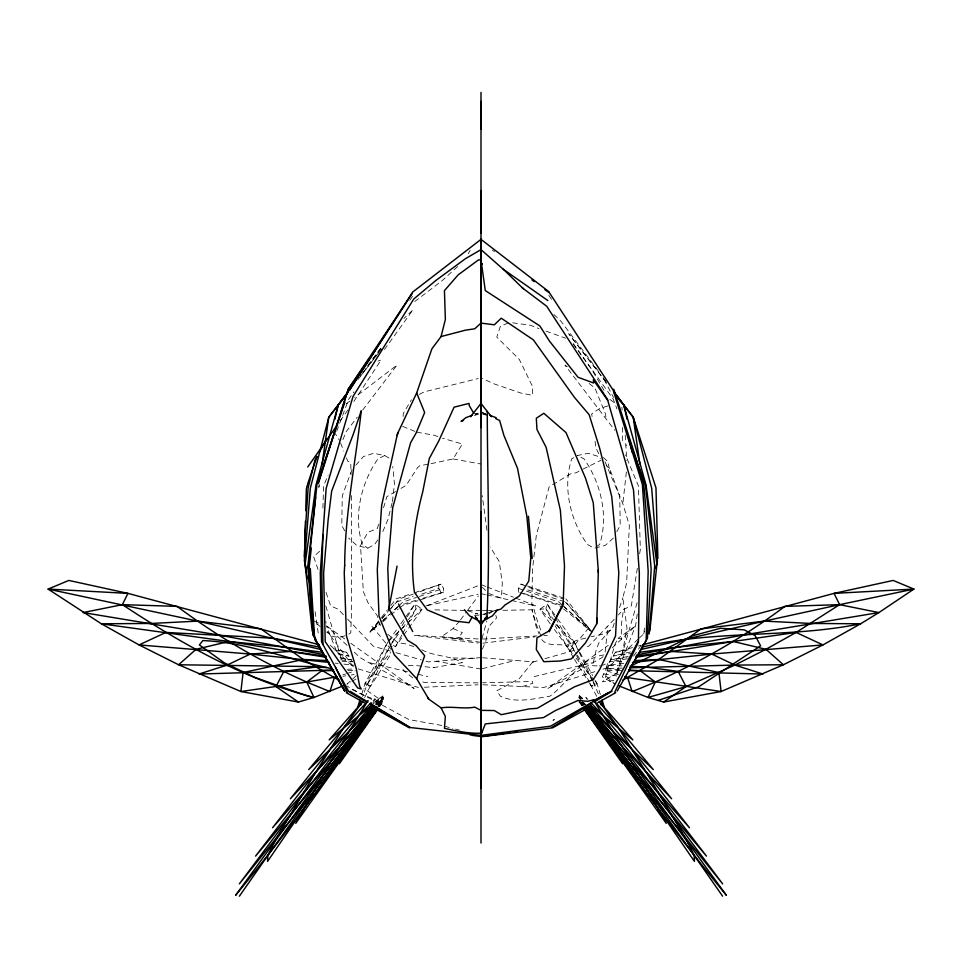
<?xml version="1.0" encoding="UTF-8"?>
<svg xmlns="http://www.w3.org/2000/svg" width="962" height="962" viewBox="0 0 962 962"><rect width="100%" height="100%" fill="white"/><g stroke="black" fill="none" stroke-linecap="round" stroke-linejoin="round"><path stroke-width="0.72" stroke-dasharray="4.81 3.61" d="M322.907 508.14L323.569 485.966L328.114 475.06M403.126 416.462L403.27 413.48L411.411 399.795M613.864 680.399L602.356 681.817L604.785 679.256L615.079 644.059L618.049 638.371L621.163 638.407L621.44 639.213L621.62 623.003L623.484 609.523M622.089 654.328L626.996 628.21L622.835 597.763L626.635 582.912L629.352 525.384L622.835 503.655L604.713 460.99M626.358 472.065L622.835 503.655M392.424 501.623L394.456 483.934L392.761 466.474M637.241 613.984L635.593 625.853L616.149 674.699L637.409 601.731M319.24 484.463L318.819 487.397L319.504 484.499M639.333 637.998L643.65 633.922L644.516 627.994M637.325 568.326L631.325 605.94L623.737 609.259L618.338 614.946M639.634 553.847L640.331 549.506L638.431 485.966L625.444 454.858M625.192 435.04L626.767 460.353M392.075 502.994L387.999 519.324L381.698 534.223M482.07 638.371L486.808 621.079M378.619 524.302L377.381 528.451L367.821 532.395L360.497 545.574L363.371 591.69L367.989 602.693L377.381 615.896L379.449 623.713L381.229 626.106M383.573 507.72L386.868 496.669L395.863 491.39M361.652 694.456L365.103 683.236L387.866 641.979L366.75 685.605L362.554 696.476M643.65 633.922L644.6 631.072M614.261 623.244L612.349 628.907L610.569 630.002L602.344 634.307L591.137 636.796M619.492 607.671L622.835 597.763M351.984 469.564L342.268 495.791L341.775 525.444L345.178 531.733M336.724 431.192L348.701 399.194L353.932 391.919M605.122 651.995L607.804 627.428L607.01 626.887M342.917 439.622L346.332 431.433L357.203 417.207M482.395 649.085L485.762 641.462L488.78 626.563L496.62 617.881L495.803 615.403M364.646 697.582L389.201 647.582L366.75 685.605L370.731 686.086L390.68 654.34M616.822 531.733L620.225 525.444L619.732 495.791L610.016 469.564L606.192 465.223M401.863 634.956L395.466 646.729L389.838 646.248M402.573 633.645L406.842 625.793M407.551 624.482L416.077 608.79L414.862 604.04L399.182 626.07M518.458 592.195L518.458 588.395L520.827 584.126L523.208 584.607M468.193 253.776L470.19 250.276M408.273 665.644L416.738 665.608L433.032 667.724L462.385 662.614C449.362 654.857 433.477 656.842 420.226 648.905M372.787 703.126L376.118 697.426L373.136 700.552M392.123 642.412L398.941 630.904M401.972 625.781L406.517 618.109M407.287 616.834L414.862 604.04L422.09 609.259L395.466 646.729L392.929 645.141M632.539 647.582L615.403 652.26L609.559 661.748L602.296 676.947L615.055 684.186L603.631 673.869L617.52 676.058M431.036 463.684L453.054 458.934L462.385 444.035L442.472 438.191M606.144 668.193L607.804 662.83L602.753 665.319M409.776 300.288L413.191 295.346M377.753 539.922L374.603 544.468L367.809 548.196L356.842 545.49L348.581 538.023M589.682 683.537L591.269 686.086L595.25 685.605L596.897 683.236L595.478 680.663M390.692 645.045L399.146 632.96M402.537 628.126L405.074 624.494M408.453 619.66L416.077 608.79L422.09 609.259L407.106 623.58M633.609 656.108L641.353 645.033M340.163 420.899L347.847 409.968M353.824 401.479L381.192 359.896L378.018 361.135M379.629 706.613L383.056 701.755L379.569 706.505M388.732 640.752L398.316 627.296M378.775 706.625L383.141 700.54L378.679 706.469M384.427 349.531L413.191 309.572L403.944 318.458M358.02 379.569L380.82 348.136M377.994 706.445L383.225 699.338L377.85 706.252M459.632 621.055L453.054 628.547L441.317 636.868L481 642.351M460.521 619.853L466.762 611.507M467.652 610.305L478.33 595.983M367.773 365.536L381.192 347.655M377.994 705.23L383.405 698.099L377.862 704.918M362.638 410.101L397.065 365.043L354.677 397.426M360.57 376.07L381.469 349.038M363.023 372.871L381.361 349.158M378.727 620.959L370.033 632.022L379.99 624.194M381.337 617.64L387.421 609.896M390.897 605.471L396.116 598.833L411.772 593.614M377.789 704.256L383.321 697.246L376.575 705.026M532.768 661.88L519.36 678.559L496.789 690.824L500.408 696.26C515.933 703.487 533.79 698.773 549.939 696.187C568.65 682.599 579.858 657.599 604.954 654.773L601.923 657.635L547.859 688.455L608.273 645.346M569.672 650.985L590.067 626.334M366.75 685.605L365.103 683.236L390.728 652.428M376.334 704.713L382.984 696.789L375.817 704.22M382.203 618.109L388.299 611.159M390.897 608.309L396.116 602.152L413.191 596.464M381.89 618.746L387.578 612.109M355.808 465.223L363.456 456.529L373.677 453.294L384.728 455.531L390.247 458.79M610.569 630.002L598.857 642.869L596.26 649.603L593.169 663.251L591.69 665.644L599.651 666.017M375.24 704.328L382.9 695.947L371.452 705.411L382.648 695.454M378.727 622.065L370.033 632.022L379.834 623.328M389.345 610.209L399.434 598.833L413.347 594.083M378.367 622.534L370.033 632.022L379.99 623.015M614.225 619.287L588.648 646.248L584.415 647.45M381.89 621.596L389.634 614.165M388.937 640.957L399.627 630.735M400.697 629.713L406.048 624.603M638.263 639.021L608.08 667.592L601.875 669.504M457.623 266.606L441.811 280.928L412.758 303.018M612.169 647.967L635.593 625.853L618.049 638.371M383.309 620.165L389.959 614.009M398.015 606.553L390.981 613.059M398.965 605.675L402.753 602.152L416.51 597.402M383.309 621.596L389.478 615.896M398.484 606.337L390.668 613.287M356.289 675.745L346.945 684.186L350.769 682.022M613.419 538.023L605.158 545.49L594.191 548.196L587.397 544.468C570.358 520.49 562.289 487.157 571.753 458.79L576.166 456.18M319.649 551.286L313.612 556.625L318.482 570.719M390.584 615.031L398.328 608.946M399.434 608.08L402.753 605.471L417.929 600.721M346.44 403.715L349.976 401.022M596.368 546.705L599.627 544.468C608.886 516.125 600.877 482.792 583.982 458.79L577.272 455.531L588.323 453.294L598.544 456.529L600.456 458.706M473.28 412.482L476.07 414.345L477.753 413.215L481 412.89M348.905 634.102L350.793 632.828L351.503 611.062L351.358 491.991M578.992 471.103L576.515 472.691L570.478 473.881L549.11 486.868L536.279 535.714L532.491 569.648L531.842 605.014L532.852 604.713L536.195 617.436L541.738 632.816M488.78 613.864L494.167 610.461L488.311 610.557M400.998 488.371L406.144 485.353L417.592 467.652L419.624 465.788L428.343 464.165M352.044 681.288L355.88 679.124M606.3 679.22L621.921 670.502M596.68 696.308L591.269 686.086L596.897 683.236L600.348 694.456M582.912 469.179L601.19 460.185M419.24 394.348L424.482 391.799L478.114 378.571M384.728 455.531L378.018 458.79C361.123 482.792 353.114 516.125 362.373 544.468L367.809 548.196M476.07 414.345L478.403 413.239M420.695 599.783L443.542 592.195L443.542 588.395L441.173 584.126L416.029 593.133M425.998 605.94L478.246 585.666M475.096 414.213L477.753 413.215M508.201 323.004L500.408 326.226L496.789 337.085L519.36 359.523L532.768 386.952L532.383 395.322L520.634 392.989L494.348 383.958L482.335 378.511M419.36 596.464L443.542 588.395M416.029 600.252L399.434 605.471M414.61 592.664L441.173 584.126M421.729 594.083L438.792 588.395L438.792 584.607M342.761 674.915L345.55 674.001M346.945 673.544L355.327 670.803M474.482 415.488L478.391 414.249M607.804 405.952L599.723 408.501L591.69 413.9L592.051 416.558M494.781 610.617L482.671 614.429M594.769 671.704L543.59 687.505L482.479 684.728M522.27 686.531L532.768 683.321L532.383 681.481L482.479 682.792M485.497 613.6L492.532 611.531M482.335 668.662L515.331 660.413M599.398 666.005L600.492 665.692M532.563 662.145L539.273 660.293M544.925 658.693L575.949 649.855M443.542 592.195L418.879 599.458M638.251 646.019L641.101 645.237M585.726 638.107L576.515 640.343L566.005 645.478C557.539 643.482 547.053 647.101 541.137 638.84M534.114 676.599L591.967 662.842M630.627 651.911L613.131 656.012L630.844 653.547M427.441 605.615L478.102 594.263M345.13 635.75L339.442 637.325L333.225 636.628L326.635 632.022M615.403 652.26L631.361 649.218M628.222 656.445L610.846 659.764L627.056 657.503M433.958 667.568L433.032 667.724M627.224 658.766L609.559 661.748L624.554 661.05M342.857 676.322L345.671 675.877M351.322 674.987L354.136 674.542M482.864 643.181L535.04 636.844M623.773 663.467L607.9 665.271L622.703 665.969M479.232 615.019L473.28 615.608L476.07 613.528L477.645 613.9L468.374 610.99M481 657.635L428.367 661.892L422.727 660.293M482.467 639.057L536.856 635.942M543.903 635.545L547.39 635.341M347.126 669.299L354.569 668.891M424.362 687.229L478.018 684.8M622.354 668.109L605.94 668.806L623.268 669.756M482.467 610.654L486.856 610.581M502.91 610.305L536.002 609.74M347.991 670.43L355.267 670.358M478.114 682.852L424.482 682.479L420.671 681.264M453.054 657.972L478.198 658.297M620.538 670.49L605.278 670.346L618.542 674.687M434.908 609.884L466.137 610.425M467.616 610.449L481 610.69M453.054 638.287L462.385 638.527L458.381 637.842L462.385 632.599L453.054 628.547M342.015 661.267L352.441 661.748L346.597 652.26L333.742 648.749M478.174 638.972L414.61 635.341L478.054 643.049M482.491 657.755L533.633 661.892M335.209 663.119L338.119 663.455M343.927 664.117L354.1 665.271M512.698 322.823L530.543 325.3L538.997 328.607M453.054 458.934L481 464.045M338.516 654.569L348.869 656.012L337.193 653.282M340.921 658.333L351.154 659.764L339.442 657.527M481 669.047L436.159 661.267M340.788 659.788L352.441 661.748M441.811 725.468L408.97 719.588L346.681 685.978M416.738 432.154L434.187 435.233L441.089 437.698M334.812 650.011L346.597 652.26M481 593.614L485.377 594.6M486.832 594.925L510.125 600.144M511.568 600.468L536.002 605.94L514.862 597.739M483.886 614.441L487.481 615.235M370.033 662.842L408.285 671.945M418.085 674.266L427.886 676.599M455.495 729.088L459.463 730.074M444.576 726.214L452.849 728.414M523.677 593.458L562.566 605.471M390.283 651.07L373.352 646.248L347.559 619.047M395.923 652.669L421.308 659.896M358.213 668.915L418.41 687.505M482.287 413.828L486.135 415.055M487.481 415.416L481.962 413.335M527.477 586.026L564.453 598.352M528.896 587.445L562.566 598.833M564.453 601.671L526.046 589.345M413.756 646.584L406.144 643.939L397.847 642.712L387.698 634.223M518.458 588.395L559.247 602.152L563.035 605.675M519.805 592.664L559.247 605.471L562.566 608.08M379.629 701.514L361.351 694.179L350.445 688.732M546.007 331.132L565.608 338.203M488.78 593.518L501.43 598.196L502.296 582.96L499.242 561.543L490.283 547.005M485.69 413.756L481.758 412.277L485.281 413.852M481.661 584.86L485.81 586.471M487.193 587L513.48 597.198M402.633 426.382L415.452 431.625M520.827 584.126L526.202 586.339M314.081 621.115L320.178 623.821M482.323 412.626L486.315 414.526M365.103 683.236L370.731 686.086M378.018 698.111L363.901 688.383M344.685 638.9L326.407 625.853L325.793 621.404M350.781 643.241L414.141 688.455L360.077 657.635L353.559 651.478M567.243 366.811L564.934 365.043L614.79 430.291M589.141 383.537L594.901 387.939L605.603 414.285L606.024 418.819M609.848 399.362L614.441 402.874M492.243 250.036L494.492 251.767M563.672 608.946L591.967 632.022L565.884 598.833M412.686 677.837L403.27 670.273L402.753 666.894M582.539 698.785L579.1 695.947L581.974 699.085M317.039 623.869L320.238 626.587M603.246 457.527L607.647 461.339L610.569 473.472M579.352 695.454L582.707 698.448M563.516 606.337L590.067 630.29L563.985 606.553M347.041 645.334L326.407 625.853L337.518 653.763M330.207 645.141L353.92 667.592L327.429 631.469M551.683 620.514L539.91 609.259L547.137 604.04L556.721 617.508M555.952 624.603L574.134 641.979L579.112 651.009M482.347 587.349L485.569 590.44M553.944 314.502L561.135 321.428L599.206 372.186M581.072 698.917L579.016 696.789L582.816 701.322M587.866 699.506L585.882 697.426L587.205 699.711M343.422 614.706L338.263 609.259L330.675 605.94L325.805 591.846M583.501 702.801L585.425 705.026M590.067 629.809L565.403 602.152M591.967 632.022L565.884 602.152M583.766 702.452L585.666 704.713M572.222 653.571L551.082 624.975M576.022 658.128L594.047 679.809M594.997 680.952L596.897 683.236M371.933 626.334L391.402 649.867M582.299 702.645L584.138 704.918M578.679 697.246L581.445 700.745M582.371 701.911L584.211 704.256M581.457 702.789L583.249 705.098M606.072 382.034L568.722 333.754L606.409 382.515M582.202 702.849L584.006 705.23M579.749 701.731L582.431 705.278M580.519 701.707L583.128 705.254M581.553 705.314L578.944 701.755L581.517 705.399M573.34 344.36L591.594 369.3L604.136 390.572M573.208 343.482L613.299 399.194L616.943 408.934M579.737 701.755L582.347 705.399M557.587 618.734L574.134 641.979L578.619 651.238M550.216 623.761L539.91 609.259L545.923 608.79L553.547 619.66M556.926 624.494L576.623 653.871M548.809 295.346L552.224 300.288M603.126 377.573L606.204 382.082M573.713 658.152L555.158 625.793M574.506 659.415L588.876 682.274M333.994 431.565L339.43 440.271M554.713 616.834L547.137 604.04L545.923 608.79L552.32 620.562M555.483 618.109L572.162 646.248L575.985 654.22M577.368 655.134L592.267 680.531M593.013 681.793L598.929 695.117M598.857 453.727L595.851 447.991L594.865 439.442M438.792 588.395L441.173 592.664M579.821 652.296L592.628 675.504M604.1 379.473L613.503 397.462M579.256 652.561L592.688 680.314M593.326 681.637L595.25 685.605M576.623 655.543L589.357 682.094M589.995 683.429L591.269 686.086M541.005 636.122L536.195 624.134L532.034 609.8L536.195 626.743L538.864 633.513M340.608 443.025L343.795 451.106M346.464 457.84L347.763 461.231L349.891 461.844L350.793 463.72L351.07 474.747M325.841 606.024L342.099 661.82M621.825 407.179L622.234 409.908M486.928 530.29L482.251 495.634M315.091 611.688L318.35 633.922M626.178 444.901L626.214 445.671M622.474 427.405L622.594 443.662M574.134 641.979L572.162 646.248L566.534 646.729L574.134 641.979M554.316 719.612L553.078 720.225L554.316 719.612"/><path stroke-width="1.44" d="M481 788.503L481 511.58M481 427.645L481 239.382L549.29 292.027M481 233.225L481 190.548M481 128.896L481 92.388M614.73 692.243L638.431 641.979L639.345 573.22L633.489 489.85L607.443 399.362L546.717 306.265L522.498 287.975L504.112 270.009L481 249.639L465.608 258.586L435.762 280.555L413.78 298.978L353.018 396.488L326.142 488.407L320.286 572.931L321.561 641.979L348.857 691.714L366.534 701.935M596.705 623.965L598.34 571.344L593.265 502.693L585.509 478.162L566.005 432.575L543.807 413.287L536.315 418.242L536.94 429.437L546.139 447.33L560.365 510.245L564.502 566.029L563.155 603.787L548.977 630.988L536.94 637.83L536.315 649.47L543.807 661.7L560.449 661.002L571.392 658.886L585.509 642.856L596.668 623.941L596.861 617.989M304.377 556.89L304.593 549.446M304.677 546.476L305.423 521.2M305.724 510.786L306.373 488.48M322.931 534.511L321.825 573.124L322.931 644.456M487.277 411.447C487.361 479.533 490.211 547.751 486.988 615.8L487.277 618.662M598.208 569.925L598.292 572.558M649.097 633.958L654.713 565.981L645.394 484.391L638.095 464.959M344.925 401.972L317.015 483.958L308.513 567.003L313.372 635.257L314.863 637.674M649.819 631.072L656.926 564.213L646.019 485.016L623.737 404.882L614.117 392.063M548.977 630.988L549.29 631.553L549.422 630.302M311.327 548.063L309.151 567.532L313.913 636.171L316.282 639.995M315.62 497.21L307.792 566.402L313.251 635.064L314.827 637.614M322.138 463.997L328.788 417.207L347.438 393.025M388.528 610.209L397.065 566.113M607.731 400.384L593.338 379.87L593.65 383.008L578.054 377.272L549.518 341.161L539.838 325.938L485.293 290.596L481 259.896L478.439 259.932L458.128 274.904L444.444 290.62L445.358 319.504L441.077 336.544L431.914 348.785L416.678 392.965L397.486 433.766L381.673 505.363L377.296 569.612L378.992 615.933L394.276 654.761L416.678 678.679L428.739 699.121L441.077 707.864L445.358 716.365L444.444 728.306C456.613 731.06 469.215 733.814 481.685 733.176L485.293 723.917L543.482 717.592L555.639 710.437L578.054 700.468L587.698 701.322L593.65 699.807L593.338 700.805L611.315 691.185L638.383 641.161M655.759 568.482L657.407 561.363L651.707 488.335L633.212 417.207L614.033 392.34L633.212 417.207L655.976 487.866L657.876 558.525M334.86 419.36L338.263 404.882L348.1 391.762M397.102 435.545L398.124 432.419M338.263 404.882L315.981 485.016L305.074 564.213L312.181 631.072M306.686 487.373L307.311 485.161M357.78 707.07L359.932 700.059M318.35 483.597L348.22 389.237L412.241 293.446L349.17 390.656L412.71 292.027L481 239.382M318.35 482.178L348.22 389.237L368.735 359.584M307.624 484.054L317.039 456.325L314.935 460.209L308.093 488.095L305.146 533.092L304.437 560.401L306.433 572.943M358.862 705.976L360.449 701.899M428.739 699.121L427.717 697.486M416.678 678.679L424.663 655.747L416.101 645.61L407.539 640.283L389.418 609.667L387.782 568.326L392.7 507.683L410.606 442.748L416.101 433.068L424.663 412.53L416.678 392.965M549.29 631.553L563.516 604.04L563.227 602.693M360.594 705.254L362.614 701.418M319.071 452.609L326.491 438.997M617.243 691.005L646.175 640.403L648.172 571.175L642.388 484.439L613.167 390.151L549.651 293.109L544.925 289.586M632.359 664.501L628.595 671.187L647.438 638.299L651.166 569.023L643.65 483.225L628.595 437.409L632.359 452.501M239.406 896.175L267.845 855.41L276.082 838.984L315.392 772.835L343.65 727.741L361.051 703.619L329.16 739.874L371.452 705.411L339.358 763.744L377.91 709.042M441.077 707.864C452.332 706.12 463.588 709.247 474.747 707.142L481 710.353L494.348 710.557L501.214 714.694L529.088 708.91L537.217 708.321L574.338 686.892L593.181 679.641L599.771 669.348L615.548 636.05L618.782 572.835L617.544 558.285L611.736 496.608L599.771 448.581L589.165 414.73L574.338 397.246L533.333 339.839L501.214 318.182L494.348 324.807L481 323.1L474.747 328.788L465.584 330.146L441.077 336.544M371.308 355.88L374.723 350.938M472.077 617.063L469.011 622.727L457.154 621.296L451.755 620.189L427.236 609.92L414.466 592.424C409.776 558.802 414.057 524.47 422.727 491.859L429.305 458.501L438.792 440.897L454.076 407.166L469.011 403.427L469.336 405.736L473.28 412.482M307.708 467.015L337.602 424.531M377.032 709.054L295.743 823.364L330.303 762.301L368.073 700.577L343.65 727.741L308.706 769.588L348.725 731.625L373.773 706.336M377.825 708.886C331.649 771.945 285.185 834.872 235.606 895.309L321.476 777.5L375.024 707.755M376.25 708.814L304.232 808.008L267.568 861.387L267.845 855.41L312.554 793.013L375.288 708.802M376.9 708.838L312.554 793.013L239.346 883.874L330.303 762.301L374.446 706.974M347.859 392.52L328.788 417.207L310.293 488.335L304.593 561.363L306.241 568.482M376.058 708.561L321.476 777.5L255.567 856.108L339.382 747.017L373.316 706.421M470.562 416.738L481 403.463L491.438 416.738M376.01 707.19L330.303 762.301L272.547 827.753L315.392 772.835L348.725 731.625L371.452 705.411M497.594 609.74L492.376 615.896L482.251 621.38M374.639 707.238L339.382 747.017L290.368 798.773L329.305 750.372L358.237 716.161L371.152 702.633M484.788 618.59L486.688 616.846L481 624.915L475.312 616.846L477.212 618.59M618.999 685.894L648.015 697.462L663.636 702.032L686.038 686.603L734.884 665.079L765.944 649.29L796.115 632.431L839.598 604.653L913.9 589.081L893.157 580.435L834.066 593.374L642.532 644.853M591.762 680.194L593.181 679.641M552.128 727.332L591.534 703.571M594.083 702.032L611.88 691.293M607.731 693.145L550.565 726.166L481 735.389L409.74 727.476L370.322 704.124M587.361 708.477L552.609 727.813L481 736.82M597.655 702.741L615.668 692.724M622.594 680.266L658.742 659.463L701.07 628.859L764.333 621.115L839.598 604.653L878.895 612.578L913.9 589.081L834.066 593.374L839.598 604.653L784.86 606.373C738.058 641.45 686.579 670.213 632.13 691.582L627.609 677.657L625.023 676.803M631.288 665.74L692.412 635.822L720.538 628.282L744.275 629.857L755.074 635.533L760.617 645.839L698.749 686.76L658.128 700.42M463.588 420.286L461.087 421.476L465.824 417.688L472.45 415.199M343.001 685.894L313.985 697.462L298.364 702.032L240.897 691.522L178.607 664.766L139.069 644.925L101.359 623.785L48.1 589.081L68.843 580.435L127.934 593.374L319.468 644.853M337.181 676.743L306.722 682.046L240.897 691.522L243.097 672.534L303.258 659.463L327.104 660.569M495.346 610.714L500.974 609.054L505.038 604.966L519.324 595.983L528.775 581.096L530.783 558.116L526.791 515.897L517.484 468.29L503.86 435.293L499.627 420.442L495.719 418.65M640.848 649.518L764.333 621.115L810.906 623.46L860.641 623.785L878.895 612.578L743.518 634.992L636.916 654.785M641.522 647.282C713.359 629.605 788.275 638.636 860.641 623.785L822.931 644.925L783.393 664.766L721.103 691.522L663.636 702.032M636.05 657.274L733.128 641.486L796.115 632.431L822.931 644.925L711.736 654.064L632.419 662.469M337.205 677.212L334.391 677.657L303.258 659.463L260.93 628.859L197.667 621.115L48.1 589.081L127.934 593.374L122.402 604.653L83.105 612.578L218.482 634.992L323.328 654.449M507.106 733.056L510.052 732.623M514.49 731.974L517.436 731.541M639.694 652.32L676.731 647.161L733.128 641.486L765.944 649.29L783.393 664.766L734.884 665.079L629.629 667.796M635.882 656.276L670.73 651.406L711.736 654.064L734.884 665.079L763.034 674.049L628.944 670.574M504.184 733.465L481 736.531L472.667 735.437M333.73 670.033L198.966 674.049L227.116 665.079L250.264 654.064L291.27 651.406L326.322 656.3M323.34 666.726L178.607 664.766L196.056 649.29L228.872 641.486L285.269 647.161L322.246 652.308M635.064 660.569L658.742 659.463L718.903 672.534L721.103 691.522L624.723 677.2M333.453 670.574L321.825 670.682L306.722 682.046C260.822 661.844 217.268 636.447 177.14 606.373L122.402 604.653C181.626 643.831 244.805 679.653 313.985 697.462L306.722 682.046L329.87 691.582L334.391 677.657L339.406 680.266M326.888 667.568L315.536 667.087L283.838 671.416L275.962 686.603L298.364 702.032M630.098 666.317L646.464 667.087L678.162 671.416L686.038 686.603L648.015 697.462L655.278 682.046L640.175 670.682L628.907 670.069M329.401 662.457L250.264 654.064L139.069 644.925L165.885 632.431L272.955 638.227L320.081 647.21M326.226 657.323L228.872 641.486L101.359 623.785L151.094 623.46L197.667 621.115L321.128 649.518M313.852 697.498L307.708 696.127L254.545 677.272L224.194 662.734L199.374 644.913L202.862 640.572C247.126 642.255 289.334 659.643 332.443 668.818M471.284 735.257L470.033 734.776M489.622 415.223L496.176 417.688M479.737 621.38L469.624 615.896L464.405 609.74M346.332 692.724L364.345 702.741M374.639 708.477L409.391 727.813M350.12 691.293L367.917 702.032M370.466 703.571L409.872 727.332M482.082 263.828L481 263.095L482.106 264.009M503.198 269.204L547.859 300.553M531.938 279.894L534.295 281.65M584.09 709.042L622.642 763.744L590.548 705.411L632.84 739.874L600.949 703.619L618.35 727.741L646.608 772.835L685.918 838.984L694.155 855.41L722.594 896.175M522.053 287.518L523.448 288.684M588.227 706.336L613.275 731.625L653.294 769.588L618.35 727.741L593.927 700.577L631.697 762.301L666.257 823.364L584.968 709.054M590.848 702.633L603.763 716.161L632.695 750.372L671.632 798.773L622.618 747.017L587.361 707.238M588.684 706.421L622.618 747.017L706.433 856.108L640.524 777.5L585.942 708.561M590.548 705.411L613.275 731.625L646.608 772.835L689.453 827.753L631.697 762.301L585.99 707.19M587.554 706.974L631.697 762.301L722.654 883.874L649.446 793.013L585.1 708.838M586.976 707.755L640.524 777.5L726.394 895.309C676.815 834.872 630.351 771.945 584.174 708.886M586.712 708.802L649.446 793.013L694.155 855.41L694.432 861.387L657.767 808.008L585.75 708.814M313.011 634.355L314.754 637.493M314.562 639.141L344.901 691.293L315.981 640.56L344.432 690.355M599.386 701.418L601.406 705.254M398.484 604.04L412.71 631.553M619.275 399.158L620.526 401.731M335.534 667.351L347.27 692.243M601.551 701.899L603.138 705.976M631.312 446.909L637.048 462.181M613.78 389.237L643.65 482.178M602.068 700.059L604.22 707.07M623.737 404.882L627.14 419.36M306.77 575.12L307.347 578.727M633.212 417.207L639.862 463.997M528.415 516.317L532.214 558.525M310.293 568.482L314.562 637.241M481 101.395L481 843.037M344.685 565.5L344.252 572.787L346.476 636.038L356.313 668.855L359.692 686.327L361.243 688.924L357.708 687.974L325.24 641.738L323.617 573.22L328.138 519.913L331.637 491.197L353.246 434.331L361.243 410.762C355.663 462.409 344.925 513.323 344.685 565.5M482.106 732.407L481 732.551L482.082 732.455"/></g></svg>
